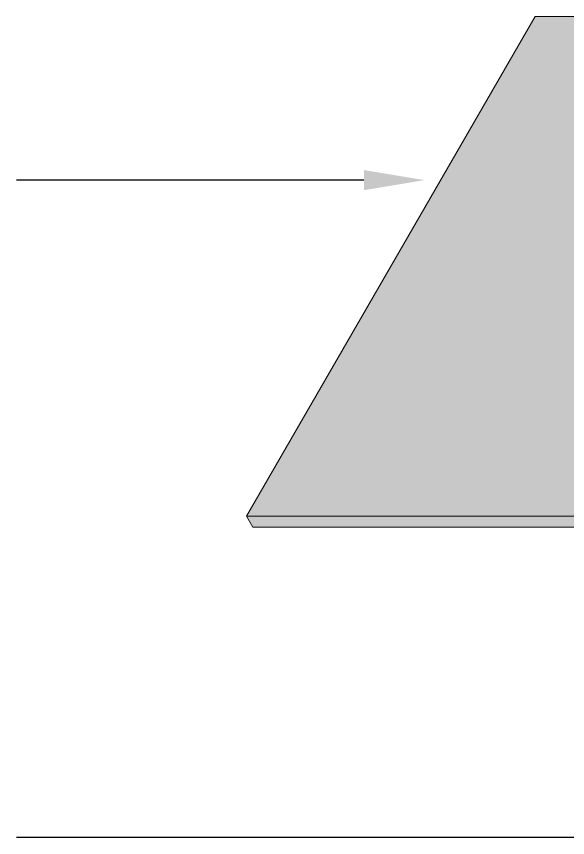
# Model space of a CAD drawing. Header units: metres. Extents: x 86 to 375, y -25 to 177.
# Drawn here: x 214.74 to 222.02, y 67.15 to 78 of the extents above; entities that cross this region are included whole.
import ezdxf

# ---------------------------------------------------------------- set-up
doc = ezdxf.new("R2010")
doc.units = ezdxf.units.M

msp = doc.modelspace()

# ---------------------------------------------------------------- hatches: boundary and pattern name
at = {"lineweight": 0, "transparency": 33554687}
h = msp.add_hatch(color=254, dxfattribs=at)
h.dxf.hatch_style = 1
h.paths.add_polyline_path([(233.991, 78.001), (221.596, 78.001), (217.782, 71.395), (230.177, 71.395)])
edge = h.paths.add_edge_path(flags=16)
edge.add_line((229.522, 75.462), (228.64, 73.934))
edge.add_ellipse((226.886, 76.065), major_axis=(1.951, 1.951), ratio=1, start_angle=224.4884, end_angle=264.4615, ccw=False)
edge.add_ellipse((226.926, 74.37), major_axis=(0.754, 0.754), ratio=1, start_angle=160.093, end_angle=221.5319, ccw=False)
edge.add_line((225.96, 73.918), (226.842, 75.445))
edge.add_ellipse((228.596, 73.315), major_axis=(1.951, 1.951), ratio=1, start_angle=404.4884, end_angle=444.4615, ccw=False)
edge.add_ellipse((228.556, 75.01), major_axis=(-0.754, 0.754), ratio=1, start_angle=250.0981, end_angle=311.5305, ccw=False)
edge = h.paths.add_edge_path(flags=16)
edge.add_ellipse((225.879, 74.684), major_axis=(0.188, 0.108), ratio=0.633569, start_angle=-37.2289, end_angle=90.7622, ccw=False)
edge.add_ellipse((225.879, 74.684), major_axis=(0.188, 0.108), ratio=0.633569, start_angle=269.5578, end_angle=322.7711, ccw=False)
edge.add_ellipse((225.879, 74.684), major_axis=(0.188, 0.108), ratio=0.633569, start_angle=90.7622, end_angle=269.5578, ccw=False)
edge.add_ellipse((225.962, 74.54), major_axis=(0.188, 0.108), ratio=0.633569, start_angle=90.3986, end_angle=142.7711, ccw=False)
edge.add_ellipse((225.879, 74.684), major_axis=(0.188, 0.108), ratio=0.633569, start_angle=90.7622, end_angle=269.5578, ccw=False)
edge.add_line((225.808, 74.802), (225.614, 75.134))
edge.add_line((225.614, 75.134), (224.915, 73.923))
edge.add_ellipse((223.161, 76.053), major_axis=(-1.951, 1.951), ratio=1, start_angle=134.4884, end_angle=174.4615, ccw=False)
edge.add_ellipse((223.201, 74.358), major_axis=(0.754, 0.754), ratio=1, start_angle=160.093, end_angle=221.5319, ccw=False)
edge.add_line((222.235, 73.906), (223.117, 75.434))
edge.add_ellipse((224.871, 73.304), major_axis=(-1.951, 1.951), ratio=1, start_angle=314.4884, end_angle=354.4615, ccw=False)
edge.add_ellipse((224.831, 74.998), major_axis=(-0.754, 0.754), ratio=1, start_angle=300.9255, end_angle=311.5305, ccw=False)
edge.add_line((225.09, 76.033), (224.92, 76.325))
edge.add_ellipse((224.872, 76.413), major_axis=(0.122, 0.07), ratio=0.707107, start_angle=176.8175, end_angle=268.8742, ccw=False)
edge.add_line((224.748, 76.347), (224.583, 76.633))
edge.add_ellipse((224.618, 76.849), major_axis=(0.269, 0.155), ratio=0.61096, start_angle=173.8826, end_angle=243.4154, ccw=False)
edge.add_ellipse((224.598, 76.884), major_axis=(0.269, 0.155), ratio=0.61096, start_angle=180, end_angle=186.1174, ccw=False)
edge.add_ellipse((224.598, 76.884), major_axis=(0.269, 0.155), ratio=0.61096, start_angle=186.1174, end_angle=540)
edge.add_line((224.396, 76.967), (224.4, 76.967))
edge.add_ellipse((224.598, 76.884), major_axis=(0.269, 0.155), ratio=0.61096, start_angle=186.1174, end_angle=540)
edge.add_line((224.623, 77.1), (224.625, 77.097))
edge.add_ellipse((224.598, 76.884), major_axis=(0.269, 0.155), ratio=0.61096, start_angle=186.1174, end_angle=540)
edge.add_line((224.732, 77.111), (224.73, 77.108))
edge.add_ellipse((224.598, 76.884), major_axis=(0.269, 0.155), ratio=0.61096, start_angle=186.1174, end_angle=540)
edge.add_ellipse((224.618, 76.849), major_axis=(0.269, 0.155), ratio=0.61096, start_angle=297.3821, end_angle=366.1174, ccw=False)
edge.add_line((224.826, 76.775), (224.994, 76.483))
edge.add_ellipse((224.872, 76.413), major_axis=(0.122, 0.07), ratio=0.707107, start_angle=268.8742, end_angle=360, ccw=False)
edge.add_line((224.92, 76.325), (225.09, 76.033))
edge.add_ellipse((224.831, 74.998), major_axis=(-0.754, 0.754), ratio=1, start_angle=250.0981, end_angle=300.9255, ccw=False)
edge.add_line((225.797, 75.45), (225.614, 75.134))
edge.add_line((225.614, 75.134), (225.808, 74.802))
edge = h.paths.add_edge_path(flags=0)
edge.add_line((225.199, 75.847), (225.09, 76.033))
edge.add_ellipse((224.831, 74.998), major_axis=(-0.754, 0.754), ratio=1, start_angle=-59.0745, end_angle=-48.4695)
edge.add_ellipse((224.871, 73.304), major_axis=(1.951, 1.951), ratio=1, start_angle=44.4884, end_angle=84.4615)
edge.add_line((223.117, 75.434), (223.2, 75.291))
edge.add_ellipse((224.843, 73.255), major_axis=(-1.85, 1.85), ratio=1, start_angle=307.1782, end_angle=353.9014, ccw=False)
edge = h.paths.add_edge_path(flags=0)
edge.add_line((223.2, 75.291), (223.117, 75.434))
edge.add_line((223.117, 75.434), (222.235, 73.906))
edge.add_ellipse((223.201, 74.358), major_axis=(-0.754, 0.754), ratio=1, start_angle=70.093, end_angle=79.0159)
edge.add_line((222.317, 73.762), (223.2, 75.291))
edge = h.paths.add_edge_path(flags=0)
edge.add_ellipse((224.831, 74.998), major_axis=(0.754, 0.754), ratio=1, start_angle=1.2267, end_angle=30.9255)
edge.add_line((225.09, 76.033), (225.199, 75.847))
edge.add_ellipse((224.843, 73.255), major_axis=(-1.85, 1.85), ratio=1, start_angle=298.8886, end_angle=307.1782, ccw=False)
edge = h.paths.add_edge_path(flags=0)
edge.add_ellipse((228.556, 75.01), major_axis=(0.754, 0.754), ratio=1, start_angle=1.2267, end_angle=41.5305)
edge.add_ellipse((228.596, 73.315), major_axis=(-1.951, 1.951), ratio=1, start_angle=-45.5116, end_angle=-5.5385)
edge.add_line((226.842, 75.445), (226.925, 75.302))
edge.add_ellipse((228.568, 73.266), major_axis=(1.85, 1.85), ratio=1, start_angle=388.8886, end_angle=443.9014, ccw=False)
h = msp.add_hatch(color=254, dxfattribs=at)
h.dxf.hatch_style = 1
h.paths.add_polyline_path([(230.26, 71.252), (230.177, 71.395), (217.782, 71.395), (217.865, 71.252)])

# ---------------------------------------------------------------- linework, layer by layer
for p, q in [((217.782, 71.395), (221.596, 78.001)), ((221.596, 78.001), (233.991, 78.001)), ((217.782, 71.395), (217.865, 71.252)), ((230.177, 71.395), (217.782, 71.395)), ((217.865, 71.252), (230.26, 71.252))]:
    msp.add_line(p, q, dxfattribs=at)
at = {"linetype": 'ByBlock', "lineweight": -2, "transparency": 33554687}
for p, q in [((217.427, 75.837), (214.744, 75.837)), ((219.333, 75.837), (217.427, 75.837)), ((222.484, 67.147), (214.744, 67.147))]:
    msp.add_line(p, q, dxfattribs=at)
at = {"lineweight": 0, "transparency": 33554687}
msp.add_solid([(219.333, 75.971), (220.133, 75.837), (219.333, 75.704)], dxfattribs=at)

doc.saveas('drawing.dxf')
